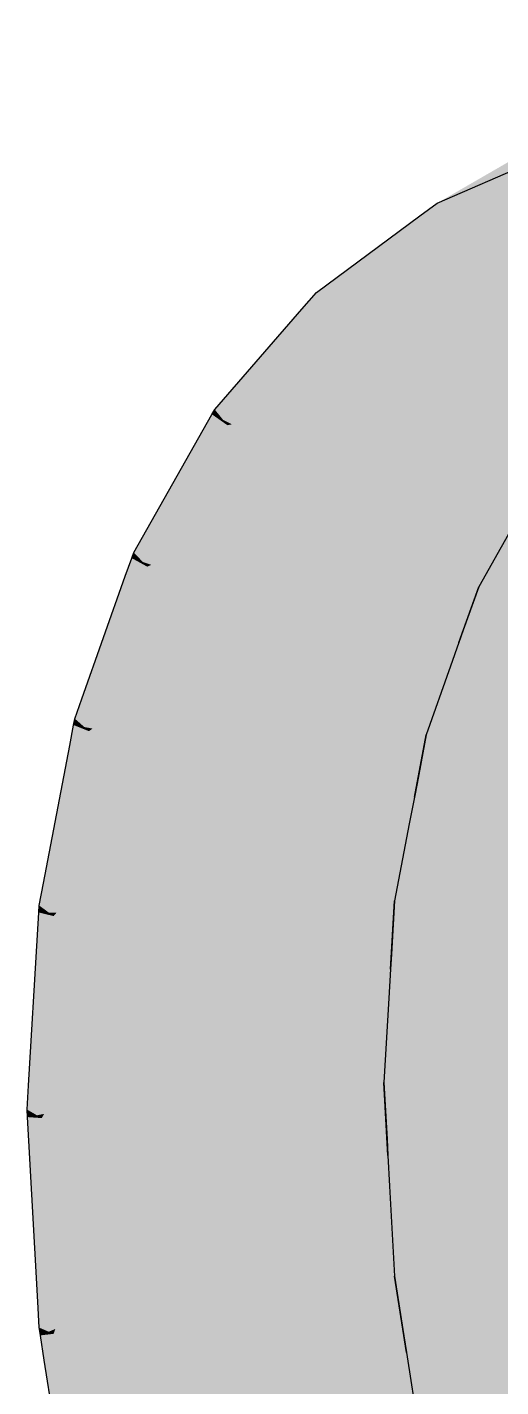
# Model space of a CAD drawing. Extents: x 0 to 420, y 0 to 297.
# Drawn here: x 259.88 to 269.83, y 229.38 to 257.94 of the extents above; entities that cross this region are included whole.
import ezdxf

# ---------------------------------------------------------------- set-up
doc = ezdxf.new("R2010")
doc.units = 0
doc.layers.add('SOMBRA', color=8, linetype='CONTINUOUS')
doc.layers.add('VISIBLE', color=7, linetype='CONTINUOUS')

msp = doc.modelspace()

# ---------------------------------------------------------------- linework, layer by layer
at = {"layer": 'SOMBRA', "color": 254}
for points in [[(278.7503, 260.1689), (268.4972, 254.2493), (279.7258, 260.5935)], [(270.9764, 255.3285), (279.7258, 260.5935), (268.4972, 254.2493)], [(268.1344, 253.9811), (278.7503, 260.1689), (278.3874, 259.9007)], [(268.1344, 253.9811), (268.4972, 254.2493), (278.7503, 260.1689)], [(268.1344, 253.9811), (278.3874, 259.9007), (277.0688, 258.9257)], [(276.2133, 258.2932), (265.9602, 252.3736), (277.0688, 258.9257)], [(268.1344, 253.9811), (277.0688, 258.9257), (265.9602, 252.3736)], [(265.6545, 252.0218), (276.2133, 258.2932), (275.9075, 257.9414)], [(265.6545, 252.0218), (265.9602, 252.3736), (276.2133, 258.2932)], [(265.6545, 252.0218), (275.9075, 257.9414), (274.7964, 256.6628)], [(274.0756, 255.8332), (263.8225, 249.9136), (274.7964, 256.6628)], [(265.6545, 252.0218), (274.7964, 256.6628), (263.8225, 249.9136)], [(263.5791, 249.4842), (274.0174, 255.7307), (273.8322, 255.4038)], [(263.5791, 249.4842), (263.7644, 249.8111), (274.0174, 255.7307)], [(263.7644, 249.8111), (274.0756, 255.8332), (274.0174, 255.7307)], [(263.7644, 249.8111), (263.8225, 249.9136), (274.0756, 255.8332)], [(263.5791, 249.4842), (273.8322, 255.4038), (272.9476, 253.8433)], [(272.3737, 252.831), (262.1207, 246.9114), (272.9476, 253.8433)], [(263.5791, 249.4842), (272.9476, 253.8433), (262.1207, 246.9114)], [(262.0785, 246.792), (272.3737, 252.831), (272.3315, 252.7116)], [(262.0785, 246.792), (262.1207, 246.9114), (272.3737, 252.831)], [(261.9438, 246.4118), (272.3315, 252.7116), (272.1968, 252.3314)], [(261.9438, 246.4118), (262.0785, 246.792), (272.3315, 252.7116)], [(261.031, 243.8338), (272.1968, 252.3314), (271.554, 250.5157)], [(261.031, 243.8338), (261.9438, 246.4118), (272.1968, 252.3314)], [(261.031, 243.8338), (271.554, 250.5157), (264.6484, 245.9223)], [(271.2841, 249.7534), (264.6484, 245.9223), (271.554, 250.5157)], [(271.2841, 249.7534), (271.1369, 249.3378), (260.8839, 243.4182)], [(271.2841, 249.7534), (260.8839, 243.4182), (264.6484, 245.9223)], [(260.8582, 243.2842), (271.1369, 249.3378), (271.1113, 249.2038)], [(260.8582, 243.2842), (260.8839, 243.4182), (271.1369, 249.3378)], [(260.7765, 242.857), (271.1113, 249.2038), (271.0296, 248.7766)], [(260.7765, 242.857), (260.8582, 243.2842), (271.1113, 249.2038)], [(260.2225, 239.9609), (271.0296, 248.7766), (270.6394, 246.7369)], [(260.2225, 239.9609), (260.7765, 242.857), (271.0296, 248.7766)], [(260.2225, 239.9609), (270.6394, 246.7369), (263.8403, 242.0496)], [(270.4756, 245.8805), (263.8403, 242.0496), (270.6394, 246.7369)], [(261.031, 243.8338), (264.6484, 245.9223), (260.8839, 243.4182)], [(270.4756, 245.8805), (270.3863, 245.4136), (260.1332, 239.494)], [(270.4756, 245.8805), (260.1332, 239.494), (263.8403, 242.0496)], [(260.2225, 239.9609), (263.8403, 242.0496), (260.1332, 239.494)]]:
    msp.add_solid(points, dxfattribs=at)
at = {"layer": 'SOMBRA', "color": 252}
for points in [[(269.0457, 245.2772), (291.2328, 258.6863), (291.2887, 258.8442)], [(269.0457, 245.2772), (291.2887, 258.8442), (269.3684, 246.1885)], [(270.3124, 247.8539), (269.3684, 246.1885), (291.2887, 258.8442)], [(291.2328, 258.6863), (268.9544, 245.0193), (290.8747, 257.675)], [(291.2328, 258.6863), (269.0457, 245.2772), (268.9544, 245.0193)], [(268.9544, 245.0193), (290.6996, 257.1803), (290.8747, 257.675)], [(268.7793, 244.5246), (290.1887, 255.7374), (290.6996, 257.1803)], [(268.9544, 245.0193), (268.7793, 244.5246), (290.6996, 257.1803)], [(268.0725, 242.0578), (290.1547, 255.5599), (290.1887, 255.7374)], [(268.0725, 242.0578), (290.1887, 255.7374), (268.2684, 243.0817)], [(268.7793, 244.5246), (268.2684, 243.0817), (290.1887, 255.7374)], [(290.1547, 255.5599), (268.0171, 241.7681), (289.9374, 254.4238)], [(290.1547, 255.5599), (268.0725, 242.0578), (268.0171, 241.7681)], [(272.5136, 253.1692), (270.9764, 255.3285), (268.4972, 254.2493)], [(268.0171, 241.7681), (289.8311, 253.8681), (289.9374, 254.4238)], [(268.7141, 253.8736), (268.4972, 254.2493), (268.1344, 253.9811)], [(272.5136, 253.1692), (268.4972, 254.2493), (268.7141, 253.8736)], [(269.8022, 251.989), (268.1344, 253.9811), (265.9602, 252.3736)], [(269.8022, 251.989), (268.7141, 253.8736), (268.1344, 253.9811)], [(267.9108, 241.2125), (289.521, 252.2471), (289.8311, 253.8681)], [(268.0171, 241.7681), (267.9108, 241.2125), (289.8311, 253.8681)], [(273.093, 251.9629), (268.7141, 253.8736), (269.8022, 251.989)], [(273.093, 251.9629), (272.5136, 253.1692), (268.7141, 253.8736)], [(266.2036, 252.0174), (265.9602, 252.3736), (265.6545, 252.0218)], [(269.8022, 251.989), (265.9602, 252.3736), (266.2036, 252.0174)], [(267.5351, 238.4725), (289.5097, 252.0531), (289.521, 252.2471)], [(267.5351, 238.4725), (289.521, 252.2471), (267.6007, 239.5914)], [(267.9108, 241.2125), (267.6007, 239.5914), (289.521, 252.2471)], [(267.4244, 250.231), (265.6545, 252.0218), (263.8225, 249.9136)], [(267.4244, 250.231), (266.2036, 252.0174), (265.6545, 252.0218)], [(270.4752, 250.8234), (266.2036, 252.0174), (267.4244, 250.231)], [(270.4752, 250.8234), (269.8022, 251.989), (266.2036, 252.0174)], [(289.5097, 252.0531), (267.5165, 238.156), (289.4368, 250.8117)], [(289.5097, 252.0531), (267.5351, 238.4725), (267.5165, 238.156)], [(273.3702, 251.3856), (269.8022, 251.989), (270.4752, 250.8234)], [(273.3702, 251.3856), (273.093, 251.9629), (269.8022, 251.989)], [(270.7972, 250.2656), (270.4752, 250.8234), (267.4244, 250.231)], [(267.5165, 238.156), (289.4012, 250.2045), (289.4368, 250.8117)], [(267.4244, 250.231), (263.8225, 249.9136), (264, 249.6929)], [(267.4244, 250.231), (264, 249.6929), (264.1823, 249.6014)], [(268.1794, 249.1261), (267.4244, 250.231), (264.1823, 249.6014)], [(270.7972, 250.2656), (267.4244, 250.231), (268.1794, 249.1261)], [(267.4809, 237.5488), (289.2972, 248.433), (289.4012, 250.2045)], [(267.5165, 238.156), (267.4809, 237.5488), (289.4012, 250.2045)], [(270.7972, 250.2656), (268.1794, 249.1261), (268.5407, 248.5973)], [(270.7972, 250.2656), (268.5407, 248.5973), (269.7702, 246.7981)], [(270.7972, 250.2656), (269.7702, 246.7981), (274.0341, 244.659)], [(264, 249.6929), (263.8225, 249.9136), (263.7644, 249.8111)], [(264.0882, 249.5831), (263.7644, 249.8111), (263.5791, 249.4842)], [(264.0882, 249.5831), (264, 249.6929), (263.7644, 249.8111)], [(264, 249.6929), (264.0882, 249.5831), (264.1823, 249.6014)], [(265.4208, 247.9253), (263.5791, 249.4842), (262.1207, 246.9114)], [(265.4208, 247.9253), (264.0882, 249.5831), (263.5791, 249.4842)], [(264.1823, 249.6014), (264.0882, 249.5831), (265.4208, 247.9253)], [(264.1823, 249.6014), (265.4208, 247.9253), (266.5466, 248.4153)], [(268.1794, 249.1261), (264.1823, 249.6014), (266.5466, 248.4153)], [(268.5407, 248.5973), (268.1794, 249.1261), (266.5466, 248.4153)], [(268.5407, 248.5973), (266.5466, 248.4153), (267.5879, 247.8929)], [(268.5407, 248.5973), (267.5879, 247.8929), (267.8252, 247.7739)], [(268.5407, 248.5973), (267.8252, 247.7739), (269.7702, 246.7981)], [(266.5466, 248.4153), (265.4208, 247.9253), (266.245, 246.9)], [(266.5466, 248.4153), (266.245, 246.9), (267.5879, 247.8929)], [(267.4426, 234.5827), (289.2972, 248.433), (267.3769, 235.7773)], [(267.4809, 237.5488), (267.3769, 235.7773), (289.2972, 248.433)], [(267.4426, 234.5827), (289.3086, 248.226), (289.2972, 248.433)], [(289.3086, 248.226), (267.4426, 234.5827), (267.4611, 234.2447)], [(289.3086, 248.226), (267.4611, 234.2447), (289.3814, 246.9004)], [(265.4208, 247.9253), (262.1207, 246.9114), (262.31, 246.7116)], [(265.4208, 247.9253), (262.31, 246.7116), (262.4893, 246.6492)], [(266.245, 246.9), (265.4208, 247.9253), (262.4893, 246.6492)], [(267.5879, 247.8929), (266.245, 246.9), (266.6394, 246.4093)], [(267.5879, 247.8929), (266.6394, 246.4093), (267.8252, 247.7739)], [(267.8252, 247.7739), (266.6394, 246.4093), (267.9815, 244.7397)], [(267.8252, 247.7739), (267.9815, 244.7397), (272.1725, 243.2827)], [(267.8252, 247.7739), (272.1725, 243.2827), (269.7702, 246.7981)], [(262.4041, 246.6121), (262.0785, 246.792), (261.9438, 246.4118)], [(262.31, 246.7116), (262.1207, 246.9114), (262.0785, 246.792)], [(262.4041, 246.6121), (262.31, 246.7116), (262.0785, 246.792)], [(266.245, 246.9), (262.4893, 246.6492), (264.813, 245.8413)], [(266.6394, 246.4093), (266.245, 246.9), (264.813, 245.8413)], [(267.4611, 234.2447), (289.4171, 246.252), (289.3814, 246.9004)], [(269.7702, 246.7981), (272.1725, 243.2827), (275.4959, 242.1273)], [(269.7702, 246.7981), (275.4959, 242.1273), (274.0341, 244.659)], [(261.6665, 243.515), (262.4041, 246.6121), (261.9438, 246.4118)], [(261.6665, 243.515), (263.8258, 245.1114), (262.4041, 246.6121)], [(262.31, 246.7116), (262.4041, 246.6121), (262.4893, 246.6492)], [(262.4893, 246.6492), (262.4041, 246.6121), (263.8258, 245.1114)], [(262.4893, 246.6492), (263.8258, 245.1114), (264.813, 245.8413)], [(261.6665, 243.515), (261.9438, 246.4118), (261.031, 243.8338)], [(266.6394, 246.4093), (264.813, 245.8413), (265.8366, 245.4855)], [(266.6394, 246.4093), (265.8366, 245.4855), (266.0698, 245.4044)], [(266.6394, 246.4093), (266.0698, 245.4044), (267.9815, 244.7397)], [(267.4611, 234.2447), (267.4968, 233.5963), (289.4171, 246.252)], [(267.4968, 233.5963), (289.521, 244.3606), (289.4171, 246.252)], [(264.813, 245.8413), (263.8258, 245.1114), (264.705, 244.1832)], [(264.813, 245.8413), (264.705, 244.1832), (265.8366, 245.4855)], [(265.8366, 245.4855), (264.705, 244.1832), (265.1258, 243.739)], [(265.8366, 245.4855), (265.1258, 243.739), (266.0698, 245.4044)], [(266.0698, 245.4044), (265.1258, 243.739), (266.5575, 242.2276)], [(266.0698, 245.4044), (266.5575, 242.2276), (270.6038, 241.4775)], [(266.0698, 245.4044), (270.6038, 241.4775), (267.9815, 244.7397)], [(264.705, 244.1832), (263.8258, 245.1114), (261.6665, 243.515)], [(267.9815, 244.7397), (270.6038, 241.4775), (273.8125, 240.8827)], [(267.9815, 244.7397), (273.8125, 240.8827), (272.1725, 243.2827)], [(267.4968, 233.5963), (267.6007, 231.7049), (289.521, 244.3606)], [(267.7966, 230.4549), (289.521, 244.3606), (267.6007, 231.7049)], [(267.7966, 230.4549), (289.555, 244.1439), (289.521, 244.3606)], [(264.705, 244.1832), (261.6665, 243.515), (262.87, 242.9112)], [(264.705, 244.1832), (262.87, 242.9112), (263.4984, 242.7947)], [(265.1258, 243.739), (264.705, 244.1832), (263.4984, 242.7947)], [(289.555, 244.1439), (267.7966, 230.4549), (267.852, 230.1012)], [(289.555, 244.1439), (267.852, 230.1012), (289.7723, 242.7568)], [(261.6665, 243.515), (261.031, 243.8338), (260.8839, 243.4182)], [(265.1258, 243.739), (263.4984, 242.7947), (264.4867, 242.6115)], [(265.1258, 243.739), (264.4867, 242.6115), (264.7118, 242.5698)], [(265.1258, 243.739), (264.7118, 242.5698), (266.5575, 242.2276)], [(261.0818, 243.2427), (260.8839, 243.4182), (260.8582, 243.2842)], [(261.6665, 243.515), (260.8839, 243.4182), (261.0818, 243.2427)], [(261.6665, 243.515), (261.0818, 243.2427), (261.2549, 243.2106)], [(261.6665, 243.515), (261.2549, 243.2106), (262.87, 242.9112)], [(261.1802, 243.1554), (260.8582, 243.2842), (260.7765, 242.857)], [(260.8472, 239.7437), (261.1802, 243.1554), (260.7765, 242.857)], [(260.8472, 239.7437), (262.6666, 241.8374), (261.1802, 243.1554)], [(261.1802, 243.1554), (261.0818, 243.2427), (260.8582, 243.2842)], [(261.0818, 243.2427), (261.1802, 243.1554), (261.2549, 243.2106)], [(262.87, 242.9112), (261.2549, 243.2106), (261.1802, 243.1554)], [(262.87, 242.9112), (261.1802, 243.1554), (262.6666, 241.8374)], [(260.8472, 239.7437), (260.7765, 242.857), (260.2225, 239.9609)], [(262.87, 242.9112), (262.6666, 241.8374), (263.3782, 242.6563)], [(262.87, 242.9112), (263.3782, 242.6563), (263.4984, 242.7947)], [(263.4984, 242.7947), (263.3782, 242.6563), (264.261, 242.2134)], [(263.4984, 242.7947), (264.261, 242.2134), (264.4867, 242.6115)], [(263.3782, 242.6563), (262.6666, 241.8374), (263.5858, 241.0223)], [(263.3782, 242.6563), (263.5858, 241.0223), (264.261, 242.2134)], [(264.4867, 242.6115), (264.261, 242.2134), (264.5366, 242.0751)], [(264.4867, 242.6115), (264.5366, 242.0751), (264.7118, 242.5698)], [(264.7118, 242.5698), (264.5366, 242.0751), (268.6629, 240.0052)], [(264.7118, 242.5698), (268.6629, 240.0052), (266.5575, 242.2276)], [(267.852, 230.1012), (289.8786, 242.0785), (289.7723, 242.7568)], [(264.261, 242.2134), (263.5858, 241.0223), (264.0257, 240.6322)], [(264.261, 242.2134), (264.0257, 240.6322), (264.5366, 242.0751)], [(266.5575, 242.2276), (268.6629, 240.0052), (270.1317, 239.2683)], [(266.5575, 242.2276), (270.1317, 239.2683), (272.3941, 239.2504)], [(266.5575, 242.2276), (272.3941, 239.2504), (270.6038, 241.4775)], [(264.5366, 242.0751), (264.0257, 240.6322), (265.5226, 239.3048)], [(264.5366, 242.0751), (265.5226, 239.3048), (269.355, 239.2745)], [(264.5366, 242.0751), (269.355, 239.2745), (268.6629, 240.0052)], [(267.852, 230.1012), (267.9583, 229.4228), (289.8786, 242.0785)], [(267.9583, 229.4228), (290.1887, 240.0993), (289.8786, 242.0785)], [(263.5858, 241.0223), (262.6666, 241.8374), (260.8472, 239.7437)], [(263.5858, 241.0223), (260.8472, 239.7437), (262.0301, 239.3325)], [(263.5858, 241.0223), (262.0301, 239.3325), (262.6253, 239.3277)], [(264.0257, 240.6322), (263.5858, 241.0223), (262.6253, 239.3277)], [(264.0257, 240.6322), (262.6253, 239.3277), (263.5613, 239.3203)], [(264.0257, 240.6322), (263.5613, 239.3203), (263.7745, 239.3186)], [(264.0257, 240.6322), (263.7745, 239.3186), (265.5226, 239.3048)], [(260.8472, 239.7437), (260.2225, 239.9609), (260.1332, 239.494)], [(267.9583, 229.4228), (268.2684, 227.4436), (290.1887, 240.0993)], [(268.5911, 226.1596), (290.1887, 240.0993), (268.2684, 227.4436)], [(268.5911, 226.1596), (290.2446, 239.8768), (290.1887, 240.0993)], [(268.6629, 240.0052), (269.355, 239.2745), (270.1317, 239.2683)], [(260.8472, 239.7437), (260.1332, 239.494), (260.3363, 239.3459)], [(260.8472, 239.7437), (260.3363, 239.3459), (260.5003, 239.3446)], [(260.8472, 239.7437), (260.5003, 239.3446), (262.0301, 239.3325)], [(290.2446, 239.8768), (268.5911, 226.1596), (268.6824, 225.7963)], [(290.2446, 239.8768), (268.6824, 225.7963), (290.6027, 238.452)], [(260.4374, 239.2721), (260.1246, 239.3475), (260.0972, 238.8807)], [(260.3363, 239.3459), (260.1332, 239.494), (260.1246, 239.3475)], [(260.4374, 239.2721), (260.3363, 239.3459), (260.1246, 239.3475)], [(260.3363, 239.3459), (260.4374, 239.2721), (260.5003, 239.3446)], [(262.0301, 239.3325), (260.5003, 239.3446), (260.4374, 239.2721)], [(260.5146, 235.6042), (260.4374, 239.2721), (260.0972, 238.8807)], [(262.0301, 239.3325), (260.4374, 239.2721), (261.963, 238.1594)], [(260.5146, 235.6042), (261.963, 238.1594), (260.4374, 239.2721)], [(262.0301, 239.3325), (261.963, 238.1594), (262.5295, 239.1588)], [(262.5295, 239.1588), (261.963, 238.1594), (262.9065, 237.4712)], [(262.0301, 239.3325), (262.5295, 239.1588), (262.6253, 239.3277)], [(262.6253, 239.3277), (262.5295, 239.1588), (263.3973, 238.8572)], [(262.5295, 239.1588), (262.9065, 237.4712), (263.3973, 238.8572)], [(262.6253, 239.3277), (263.3973, 238.8572), (263.5613, 239.3203)], [(263.5613, 239.3203), (263.3973, 238.8572), (263.6682, 238.763)], [(263.5613, 239.3203), (263.6682, 238.763), (263.7745, 239.3186)], [(263.7745, 239.3186), (263.6682, 238.763), (267.7237, 237.353)], [(263.7745, 239.3186), (267.7237, 237.353), (265.5226, 239.3048)], [(265.5226, 239.3048), (267.7237, 237.353), (269.1675, 236.851)], [(265.5226, 239.3048), (269.1675, 236.851), (271.2649, 237.2583)], [(265.5226, 239.3048), (271.2649, 237.2583), (269.355, 239.2745)], [(270.1317, 239.2683), (269.355, 239.2745), (271.2649, 237.2583)], [(260.5146, 235.6042), (260.0972, 238.8807), (259.9115, 235.716)], [(263.3973, 238.8572), (262.9065, 237.4712), (263.3581, 237.1419)], [(263.3973, 238.8572), (263.3581, 237.1419), (263.6682, 238.763)], [(263.6682, 238.763), (263.3581, 237.1419), (264.8945, 236.0212)], [(263.6682, 238.763), (264.8945, 236.0212), (268.4475, 236.7112)], [(263.6682, 238.763), (268.4475, 236.7112), (267.7237, 237.353)], [(268.6824, 225.7963), (290.7778, 237.7551), (290.6027, 238.452)], [(262.9065, 237.4712), (261.963, 238.1594), (260.5146, 235.6042)], [(268.6824, 225.7963), (268.8575, 225.0994), (290.7778, 237.7551)], [(268.8575, 225.0994), (291.2887, 235.7222), (290.7778, 237.7551)], [(262.9065, 237.4712), (260.5146, 235.6042), (261.6569, 235.3925)], [(262.9065, 237.4712), (261.6569, 235.3925), (262.2084, 235.4996)], [(263.3581, 237.1419), (262.9065, 237.4712), (262.2084, 235.4996)], [(267.7237, 237.353), (268.4475, 236.7112), (269.1675, 236.851)], [(263.3581, 237.1419), (262.2084, 235.4996), (263.0762, 235.6681)], [(263.3581, 237.1419), (263.0762, 235.6681), (263.2738, 235.7065)], [(263.3581, 237.1419), (263.2738, 235.7065), (264.8945, 236.0212)], [(269.1675, 236.851), (272.5799, 235.8702), (271.2649, 237.2583)], [(269.1675, 236.851), (268.4475, 236.7112), (270.4442, 234.9406)], [(269.1675, 236.851), (270.4442, 234.9406), (272.3174, 235.7559)], [(269.1675, 236.851), (272.3174, 235.7559), (272.5799, 235.8702)], [(264.8945, 236.0212), (270.4442, 234.9406), (268.4475, 236.7112)], [(263.2738, 235.7065), (267.1537, 234.3734), (264.8945, 236.0212)], [(264.8945, 236.0212), (267.1537, 234.3734), (268.5477, 234.115)], [(264.8945, 236.0212), (268.5477, 234.115), (270.4442, 234.9406)], [(260.5146, 235.6042), (259.9115, 235.716), (259.8816, 235.2058)], [(262.2084, 235.4996), (262.9766, 235.1478), (263.0762, 235.6681)], [(263.0762, 235.6681), (262.9766, 235.1478), (263.2382, 235.0993)], [(263.0762, 235.6681), (263.2382, 235.0993), (263.2738, 235.7065)], [(263.2738, 235.7065), (263.2382, 235.0993), (267.1537, 234.3734)], [(268.8575, 225.0994), (269.3684, 223.0665), (291.2887, 235.7222)], [(269.8124, 221.7705), (291.2887, 235.7222), (269.3684, 223.0665)], [(269.8124, 221.7705), (291.3657, 235.4976), (291.2887, 235.7222)], [(260.5146, 235.6042), (259.8816, 235.2058), (260.0865, 235.0875)], [(260.5146, 235.6042), (260.0865, 235.0875), (260.2384, 235.117)], [(261.6569, 235.3925), (260.2384, 235.117), (260.1883, 235.0287)], [(261.6569, 235.3925), (260.1883, 235.0287), (261.7271, 234.1402)], [(260.5146, 235.6042), (260.2384, 235.117), (261.6569, 235.3925)], [(261.6569, 235.3925), (262.1389, 235.3031), (262.2084, 235.4996)], [(261.6569, 235.3925), (261.7271, 234.1402), (262.1389, 235.3031)], [(262.2084, 235.4996), (262.1389, 235.3031), (262.9766, 235.1478)], [(291.3657, 235.4976), (269.8124, 221.7705), (269.9381, 221.4038)], [(260.0865, 235.0875), (259.8816, 235.2058), (259.8902, 235.0494)], [(260.1883, 235.0287), (260.0865, 235.0875), (259.8902, 235.0494)], [(260.0865, 235.0875), (260.1883, 235.0287), (260.2384, 235.117)], [(262.1389, 235.3031), (261.7271, 234.1402), (262.6788, 233.5908)], [(262.1389, 235.3031), (262.6788, 233.5908), (262.9766, 235.1478)], [(262.9766, 235.1478), (262.6788, 233.5908), (263.1343, 233.3278)], [(262.9766, 235.1478), (263.1343, 233.3278), (263.2382, 235.0993)], [(263.2382, 235.0993), (263.1343, 233.3278), (264.684, 232.4331)], [(263.2382, 235.0993), (264.684, 232.4331), (267.8966, 233.8316)], [(263.2382, 235.0993), (267.8966, 233.8316), (267.1537, 234.3734)], [(260.1883, 235.0287), (259.8902, 235.0494), (259.9176, 234.551)], [(260.6745, 231.1672), (260.1883, 235.0287), (259.9176, 234.551)], [(260.6745, 231.1672), (261.7271, 234.1402), (260.1883, 235.0287)], [(268.5477, 234.115), (271.8191, 233.7214), (270.4442, 234.9406)], [(260.6745, 231.1672), (259.9176, 234.551), (260.1033, 231.1718)], [(267.1537, 234.3734), (267.8966, 233.8316), (268.5477, 234.115)], [(262.6788, 233.5908), (261.7271, 234.1402), (260.6745, 231.1672)], [(268.5477, 234.115), (267.8966, 233.8316), (269.9462, 232.3367)], [(268.5477, 234.115), (269.9462, 232.3367), (271.5889, 233.5512)], [(268.5477, 234.115), (271.5889, 233.5512), (271.8191, 233.7214)], [(264.684, 232.4331), (269.9462, 232.3367), (267.8966, 233.8316)], [(262.6788, 233.5908), (260.6745, 231.1672), (261.7561, 231.1587)], [(262.6788, 233.5908), (261.7561, 231.1587), (262.2551, 231.3759)], [(263.1343, 233.3278), (262.6788, 233.5908), (262.2551, 231.3759)], [(263.1343, 233.3278), (262.2551, 231.3759), (263.0397, 231.7174)], [(263.1343, 233.3278), (263.0397, 231.7174), (263.2185, 231.7952)], [(263.1343, 233.3278), (263.2185, 231.7952), (264.684, 232.4331)], [(263.2185, 231.7952), (266.9627, 231.1175), (264.684, 232.4331)], [(264.684, 232.4331), (266.9627, 231.1175), (268.283, 231.107)], [(264.684, 232.4331), (268.283, 231.107), (269.9462, 232.3367)], [(268.283, 231.107), (271.3573, 231.3075), (269.9462, 232.3367)], [(260.9261, 225.6679), (260.8839, 225.836), (271.1369, 231.7556)], [(260.9261, 225.6679), (271.1369, 231.7556), (271.1792, 231.5875)], [(262.2551, 231.3759), (263.0064, 231.1488), (263.0397, 231.7174)], [(263.0397, 231.7174), (263.0064, 231.1488), (263.2541, 231.1468)], [(263.0397, 231.7174), (263.2541, 231.1468), (263.2185, 231.7952)], [(263.2185, 231.7952), (263.2541, 231.1468), (266.9627, 231.1175)], [(261.0608, 225.1322), (260.9261, 225.6679), (271.1792, 231.5875)], [(261.0608, 225.1322), (271.1792, 231.5875), (271.3138, 231.0518)], [(261.7561, 231.1587), (262.2129, 231.1551), (262.2551, 231.3759)], [(262.2551, 231.3759), (262.2129, 231.1551), (263.0064, 231.1488)], [(260.6745, 231.1672), (260.1033, 231.1718), (260.1332, 230.627)], [(260.6745, 231.1672), (260.1332, 230.627), (260.3363, 230.5406)], [(260.6745, 231.1672), (260.3363, 230.5406), (260.4738, 230.6005)], [(261.7561, 231.1587), (260.4738, 230.6005), (260.4374, 230.4976)], [(261.7561, 231.1587), (260.4374, 230.4976), (261.963, 229.8487)], [(260.6745, 231.1672), (260.4738, 230.6005), (261.7561, 231.1587)], [(261.9736, 221.5002), (261.0608, 225.1322), (271.3138, 231.0518)], [(261.7561, 231.1587), (261.963, 229.8487), (262.2129, 231.1551)], [(262.2129, 231.1551), (261.963, 229.8487), (262.9065, 229.4474)], [(261.9736, 221.5002), (271.3138, 231.0518), (271.9567, 228.4938)], [(262.2129, 231.1551), (262.9065, 229.4474), (263.0064, 231.1488)], [(263.0064, 231.1488), (262.9065, 229.4474), (263.3581, 229.2554)], [(263.0064, 231.1488), (263.3581, 229.2554), (263.2541, 231.1468)], [(263.2541, 231.1468), (263.3581, 229.2554), (264.8946, 228.6019)], [(263.2541, 231.1468), (264.8946, 228.6019), (267.712, 230.6849)], [(263.2541, 231.1468), (267.712, 230.6849), (266.9627, 231.1175)], [(266.9627, 231.1175), (267.712, 230.6849), (268.283, 231.107)], [(268.283, 231.107), (267.712, 230.6849), (269.7792, 229.4914)], [(268.283, 231.107), (271.1633, 231.0842), (271.3573, 231.3075)], [(268.283, 231.107), (269.7792, 229.4914), (271.1633, 231.0842)], [(271.1633, 231.0842), (269.7792, 229.4914), (271.2025, 228.6696)], [(260.3363, 230.5406), (260.1332, 230.627), (260.1589, 230.4634)], [(260.4374, 230.4976), (260.3363, 230.5406), (260.1589, 230.4634)], [(260.4374, 230.4976), (260.1589, 230.4634), (260.2406, 229.9418)], [(261.3241, 226.5089), (260.4374, 230.4976), (260.2406, 229.9418)], [(260.3363, 230.5406), (260.4374, 230.4976), (260.4738, 230.6005)], [(261.3241, 226.5089), (261.963, 229.8487), (260.4374, 230.4976)], [(264.8946, 228.6019), (269.7792, 229.4914), (267.712, 230.6849)], [(261.3241, 226.5089), (260.2406, 229.9418), (260.7946, 226.4061)], [(262.9065, 229.4474), (261.963, 229.8487), (261.3241, 226.5089)], [(262.9065, 229.4474), (261.3241, 226.5089), (262.3271, 226.7037)], [(262.9065, 229.4474), (262.3271, 226.7037), (262.7645, 227.027)], [(263.3581, 229.2554), (262.9065, 229.4474), (262.7645, 227.027)], [(264.8946, 228.6019), (268.3778, 227.8787), (269.7792, 229.4914)], [(268.3778, 227.8787), (271.2025, 228.6696), (269.7792, 229.4914)]]:
    msp.add_solid(points, dxfattribs=at)
at = {"layer": 'SOMBRA', "color": 253}
for points in [[(269.3684, 246.1885), (270.3124, 247.8539), (272.2242, 247.1892)], [(269.3684, 246.1885), (272.2242, 247.1892), (274.8465, 243.927)], [(268.9544, 245.0193), (269.3684, 246.1885), (270.8002, 244.6771)], [(269.3684, 246.1885), (274.8465, 243.927), (270.8002, 244.6771)], [(260.1246, 239.3475), (270.3863, 245.4136), (270.3777, 245.2671)], [(260.1246, 239.3475), (260.1332, 239.494), (270.3863, 245.4136)], [(260.0972, 238.8807), (270.3777, 245.2671), (270.3503, 244.8003)], [(260.0972, 238.8807), (260.1246, 239.3475), (270.3777, 245.2671)], [(259.9115, 235.716), (270.3503, 244.8003), (270.2195, 242.5714)], [(259.9115, 235.716), (260.0972, 238.8807), (270.3503, 244.8003)], [(268.7793, 244.5246), (268.9544, 245.0193), (270.8002, 244.6771)], [(268.2684, 243.0817), (268.7793, 244.5246), (272.9055, 242.4547)], [(268.7793, 244.5246), (270.8002, 244.6771), (272.9055, 242.4547)], [(268.0171, 241.7681), (268.2684, 243.0817), (269.7653, 241.7543)], [(268.2684, 243.0817), (273.5977, 241.724), (269.7653, 241.7543)], [(268.2684, 243.0817), (272.9055, 242.4547), (273.5977, 241.724)], [(259.9115, 235.716), (270.2195, 242.5714), (263.5294, 237.8048)], [(270.1646, 241.6356), (263.5294, 237.8048), (270.2195, 242.5714)], [(270.1646, 241.6356), (270.1346, 241.1254), (259.8816, 235.2058)], [(270.1646, 241.6356), (259.8816, 235.2058), (263.5294, 237.8048)], [(267.9108, 241.2125), (268.0171, 241.7681), (269.7653, 241.7543)], [(267.9108, 241.2125), (269.7653, 241.7543), (271.9663, 239.8025)], [(273.5977, 241.724), (271.9663, 239.8025), (269.7653, 241.7543)], [(259.8902, 235.0494), (259.8816, 235.2058), (270.1346, 241.1254)], [(259.8902, 235.0494), (270.1346, 241.1254), (270.1432, 240.969)], [(267.6007, 239.5914), (267.9108, 241.2125), (271.9663, 239.8025)], [(259.9176, 234.551), (259.8902, 235.0494), (270.1432, 240.969)], [(259.9176, 234.551), (270.1432, 240.969), (270.1706, 240.4706)], [(260.1033, 231.1718), (259.9176, 234.551), (270.1706, 240.4706)], [(260.1033, 231.1718), (270.1706, 240.4706), (270.3014, 238.0906)], [(267.6007, 239.5914), (271.9663, 239.8025), (272.6901, 239.1607)], [(267.5165, 238.156), (267.6007, 239.5914), (269.1372, 238.4707)], [(267.6007, 239.5914), (272.6901, 239.1607), (269.1372, 238.4707)], [(272.6901, 239.1607), (271.3964, 236.8229), (269.1372, 238.4707)], [(267.4809, 237.5488), (267.5165, 238.156), (269.1372, 238.4707)], [(267.4809, 237.5488), (269.1372, 238.4707), (271.3964, 236.8229)], [(260.1033, 231.1718), (270.3014, 238.0906), (263.7207, 233.2603)], [(270.3563, 237.0914), (263.7207, 233.2603), (270.3014, 238.0906)], [(259.9115, 235.716), (263.5294, 237.8048), (259.8816, 235.2058)], [(267.3769, 235.7773), (267.4809, 237.5488), (271.3964, 236.8229)], [(270.3563, 237.0914), (270.3863, 236.5466), (260.1332, 230.627)], [(270.3563, 237.0914), (260.1332, 230.627), (263.7207, 233.2603)], [(267.3769, 235.7773), (271.3964, 236.8229), (272.1393, 236.2811)], [(260.1589, 230.4634), (260.1332, 230.627), (270.3863, 236.5466)], [(260.1589, 230.4634), (270.3863, 236.5466), (270.4119, 236.383)], [(260.2406, 229.9418), (260.1589, 230.4634), (270.4119, 236.383)], [(260.2406, 229.9418), (270.4119, 236.383), (270.4936, 235.8614)], [(267.3769, 235.7773), (272.1393, 236.2811), (268.9266, 234.8826)], [(272.1393, 236.2811), (271.2054, 233.567), (268.9266, 234.8826)], [(260.7946, 226.4061), (260.2406, 229.9418), (270.4936, 235.8614)], [(260.7946, 226.4061), (270.4936, 235.8614), (270.8838, 233.3712)], [(267.4611, 234.2447), (267.3769, 235.7773), (268.9266, 234.8826)], [(267.4968, 233.5963), (267.4611, 234.2447), (268.9266, 234.8826)], [(267.4968, 233.5963), (268.9266, 234.8826), (271.2054, 233.567)], [(260.7946, 226.4061), (270.8838, 233.3712), (264.4124, 228.4949)], [(271.0476, 232.3257), (264.4124, 228.4949), (270.8838, 233.3712)], [(267.6007, 231.7049), (267.4968, 233.5963), (271.2054, 233.567)], [(267.6007, 231.7049), (271.2054, 233.567), (271.9546, 233.1344)], [(260.1033, 231.1718), (263.7207, 233.2603), (260.1332, 230.627)], [(267.6007, 231.7049), (271.9546, 233.1344), (269.1372, 231.0514)], [(271.9546, 233.1344), (271.3964, 230.0905), (269.1372, 231.0514)], [(271.0476, 232.3257), (271.1369, 231.7556), (260.8839, 225.836)], [(271.0476, 232.3257), (260.8839, 225.836), (264.4124, 228.4949)], [(267.852, 230.1012), (267.6007, 231.7049), (269.1372, 231.0514)], [(267.9583, 229.4228), (267.852, 230.1012), (269.1372, 231.0514)], [(267.9583, 229.4228), (269.1372, 231.0514), (271.3964, 230.0905)], [(268.2684, 227.4436), (267.9583, 229.4228), (271.3964, 230.0905)], [(268.2684, 227.4436), (271.3964, 230.0905), (272.1393, 229.7745)], [(268.2684, 227.4436), (272.1393, 229.7745), (269.7653, 227.0425)], [(272.1393, 229.7745), (271.9664, 226.4527), (269.7653, 227.0425)]]:
    msp.add_solid(points, dxfattribs=at)
at = {"layer": 'VISIBLE'}
for p, q in [((268.4972, 254.2493), (270.9764, 255.3285)), ((268.1344, 253.9811), (268.4972, 254.2493)), ((265.9602, 252.3736), (268.1344, 253.9811)), ((265.6545, 252.0218), (265.9602, 252.3736)), ((263.8225, 249.9136), (265.6545, 252.0218)), ((263.7644, 249.8111), (263.8225, 249.9136)), ((263.5791, 249.4842), (263.7644, 249.8111)), ((262.1207, 246.9114), (263.5791, 249.4842)), ((270.3124, 247.8539), (269.3684, 246.1885)), ((261.9438, 246.4118), (262.0785, 246.792)), ((262.0785, 246.792), (262.1207, 246.9114)), ((261.031, 243.8338), (261.9438, 246.4118)), ((268.9544, 245.0193), (269.3684, 246.1885)), ((269.3684, 246.1885), (269.0457, 245.2772)), ((269.0457, 245.2772), (268.9544, 245.0193)), ((268.9544, 245.0193), (268.7793, 244.5246)), ((268.7793, 244.5246), (268.2684, 243.0817)), ((260.8839, 243.4182), (261.031, 243.8338)), ((260.8582, 243.2842), (260.8839, 243.4182)), ((260.7765, 242.857), (260.8582, 243.2842)), ((268.0171, 241.7681), (268.2684, 243.0817)), ((268.2684, 243.0817), (268.0725, 242.0578)), ((260.2225, 239.9609), (260.7765, 242.857)), ((268.0725, 242.0578), (268.0171, 241.7681)), ((268.0171, 241.7681), (267.9108, 241.2125)), ((267.9108, 241.2125), (267.6007, 239.5914)), ((260.1332, 239.494), (260.2225, 239.9609)), ((260.0972, 238.8807), (260.1246, 239.3475)), ((260.1246, 239.3475), (260.1332, 239.494)), ((267.5165, 238.156), (267.6007, 239.5914)), ((267.6007, 239.5914), (267.5351, 238.4725)), ((259.9115, 235.716), (260.0972, 238.8807)), ((267.5351, 238.4725), (267.5165, 238.156)), ((267.5165, 238.156), (267.4809, 237.5488)), ((267.4809, 237.5488), (267.3769, 235.7773)), ((259.8816, 235.2058), (259.9115, 235.716)), ((267.3769, 235.7773), (267.4426, 234.5827)), ((267.4611, 234.2447), (267.3769, 235.7773)), ((259.8902, 235.0494), (259.8816, 235.2058)), ((259.9176, 234.551), (259.8902, 235.0494)), ((260.1033, 231.1718), (259.9176, 234.551)), ((267.4426, 234.5827), (267.4611, 234.2447)), ((267.4611, 234.2447), (267.4968, 233.5963)), ((267.4968, 233.5963), (267.6007, 231.7049)), ((267.6007, 231.7049), (267.7966, 230.4549)), ((267.852, 230.1012), (267.6007, 231.7049)), ((260.1332, 230.627), (260.1033, 231.1718)), ((260.1589, 230.4634), (260.1332, 230.627)), ((260.2406, 229.9418), (260.1589, 230.4634)), ((267.7966, 230.4549), (267.852, 230.1012)), ((260.7946, 226.4061), (260.2406, 229.9418)), ((267.852, 230.1012), (267.9583, 229.4228)), ((267.9583, 229.4228), (268.2684, 227.4436))]:
    msp.add_line(p, q, dxfattribs=at)

doc.saveas('drawing.dxf')
